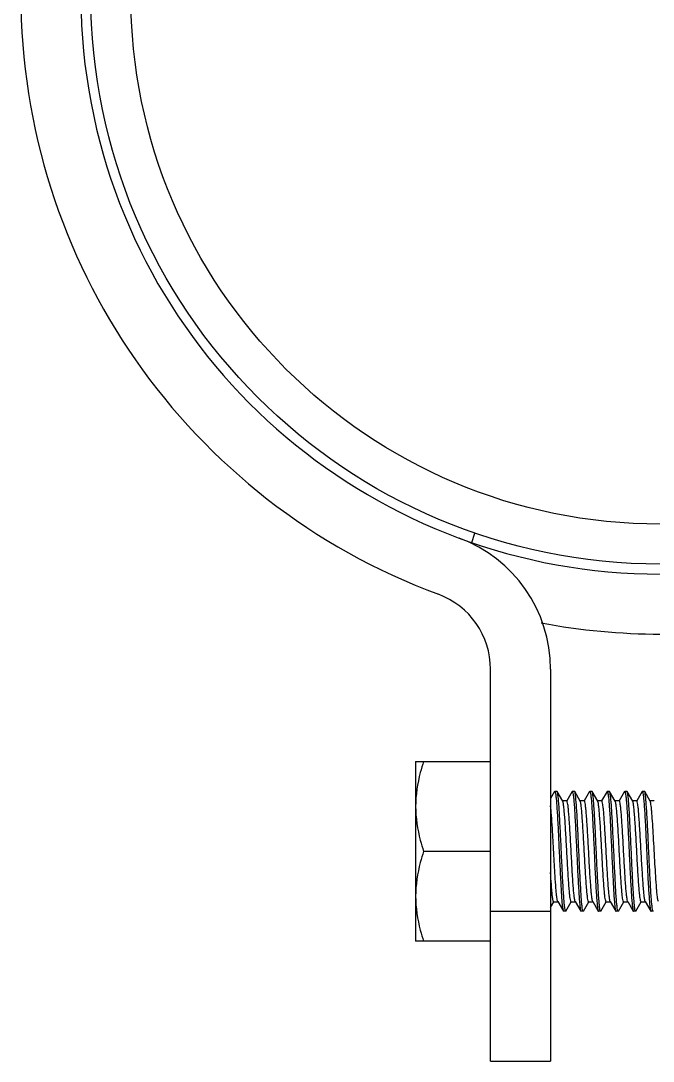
# Model space of a CAD drawing. Extents: x 27938 to 1042331, y -235042 to 1535213.
# Drawn here: x 726324 to 727059, y 726282 to 727492 of the extents above; entities that cross this region are included whole.
import ezdxf

# ---------------------------------------------------------------- set-up
doc = ezdxf.new("R2010")
doc.units = 0
doc.header["$LTSCALE"] = 1000
doc.header["$MEASUREMENT"] = 0

msp = doc.modelspace()

# ---------------------------------------------------------------- linework, layer by layer
at = {"linetype": 'Continuous'}
for p, q in [((726847.8, 726885.4), (726851.6, 726896.4)), ((726869.7, 726282.4), (726869.7, 726738.1)), ((726939.4, 726738.1), (726939.4, 726282.4)), ((726782.6, 726630.9), (726869.7, 726630.9)), ((726782.6, 726630.9), (726782.6, 726421.8)), ((726944.1, 726595.8), (726939.4, 726587.8)), ((726944.1, 726595.8), (726944.3, 726596.1)), ((726946.9, 726596.1), (726944.3, 726596.1)), ((726946.9, 726596.1), (726944.3, 726596.1)), ((726944.3, 726596.1), (726944.4, 726596)), ((726947.1, 726595.8), (726946.9, 726596.1)), ((726953.6, 726584.8), (726947.1, 726595.8)), ((726964.4, 726595.8), (726958.2, 726585.1)), ((726964.4, 726595.8), (726964.7, 726596.1)), ((726967.2, 726596.1), (726964.7, 726596.1)), ((726967.2, 726596.1), (726964.7, 726596.1)), ((726964.7, 726596.1), (726964.7, 726596)), ((726967.5, 726595.8), (726967.2, 726596.1)), ((726973.9, 726584.8), (726967.5, 726595.8)), ((726984.7, 726595.8), (726978.5, 726585.1)), ((726984.7, 726595.8), (726985, 726596.1)), ((726987.5, 726596.1), (726985, 726596.1)), ((726987.5, 726596.1), (726985, 726596.1)), ((726985, 726596.1), (726985, 726596)), ((726987.8, 726595.8), (726987.5, 726596.1)), ((726994.2, 726584.8), (726987.8, 726595.8)), ((727005.1, 726595.8), (726998.8, 726585.1)), ((727005.1, 726595.8), (727005.3, 726596.1)), ((727007.9, 726596.1), (727005.3, 726596.1)), ((727007.9, 726596.1), (727005.3, 726596.1)), ((727005.3, 726596.1), (727005.4, 726596)), ((727008.1, 726595.8), (727007.9, 726596.1)), ((727014.6, 726584.8), (727008.1, 726595.8)), ((727025.4, 726595.8), (727019.2, 726585.1)), ((727025.4, 726595.8), (727025.7, 726596.1)), ((727028.2, 726596.1), (727025.7, 726596.1)), ((727028.2, 726596.1), (727025.7, 726596.1)), ((727025.7, 726596.1), (727025.7, 726596)), ((727028.5, 726595.8), (727028.2, 726596.1)), ((727034.9, 726584.8), (727028.5, 726595.8)), ((727045.7, 726595.8), (727039.5, 726585.1)), ((727045.7, 726595.8), (727046, 726596.1)), ((727048.5, 726596.1), (727046, 726596.1)), ((727048.5, 726596.1), (727046, 726596.1)), ((727046, 726596.1), (727046, 726596)), ((727048.8, 726595.8), (727048.5, 726596.1)), ((727055.2, 726584.8), (727048.8, 726595.8)), ((726958.3, 726585), (726953.4, 726585)), ((726978.6, 726585), (726973.7, 726585)), ((726999, 726585), (726994.1, 726585)), ((726994.4, 726584.5), (726994.2, 726584.8)), ((727019.3, 726585), (727014.4, 726585)), ((727039.6, 726585), (727034.7, 726585)), ((727059.9, 726585), (727055.1, 726585)), ((726869.7, 726526.4), (726791.9, 726526.4)), ((726939.4, 726461.1), (726943.2, 726467.6)), ((726943.1, 726467.7), (726948, 726467.7)), ((726947.8, 726468), (726954.3, 726456.9)), ((726954.3, 726456.9), (726954.5, 726456.7)), ((726957.3, 726456.9), (726957.1, 726456.7)), ((726957.3, 726456.9), (726963.5, 726467.6)), ((726963.4, 726467.7), (726968.3, 726467.7)), ((726968.2, 726468), (726974.6, 726456.9)), ((726974.6, 726456.9), (726974.8, 726456.7)), ((726977.6, 726456.9), (726977.4, 726456.7)), ((726977.6, 726456.9), (726983.9, 726467.6)), ((726983.8, 726467.7), (726988.6, 726467.7)), ((726988.5, 726468), (726994.9, 726456.9)), ((726994.9, 726456.9), (726995.2, 726456.7)), ((726998, 726456.9), (726997.7, 726456.7)), ((726998, 726456.9), (727004.2, 726467.6)), ((727004.1, 726467.7), (727009, 726467.7)), ((727008.8, 726468), (727015.2, 726456.9)), ((727015.2, 726456.9), (727015.5, 726456.7)), ((727018.3, 726456.9), (727018, 726456.7)), ((727018.3, 726456.9), (727024.5, 726467.6)), ((727024.4, 726467.7), (727029.3, 726467.7)), ((727029.1, 726468), (727035.6, 726456.9)), ((727035.6, 726456.9), (727035.8, 726456.7)), ((727038.6, 726456.9), (727038.4, 726456.7)), ((727038.6, 726456.9), (727044.9, 726467.6)), ((727044.7, 726467.7), (727049.6, 726467.7)), ((727049.5, 726468), (727055.9, 726456.9)), ((727055.9, 726456.9), (727056.2, 726456.7)), ((727058.5, 726456.7), (727058.4, 726457)), ((727059, 726456.9), (727058.7, 726456.7)), ((726869.7, 726456.7), (726939.4, 726456.7)), ((726957.1, 726456.7), (726954.5, 726456.7)), ((726957.1, 726456.7), (726954.5, 726456.7)), ((726957.1, 726456.7), (726957, 726456.7)), ((726977.4, 726456.7), (726974.8, 726456.7)), ((726977.4, 726456.7), (726974.8, 726456.7)), ((726977.4, 726456.7), (726977.3, 726456.7)), ((726997.7, 726456.7), (726995.2, 726456.7)), ((726997.7, 726456.7), (726995.2, 726456.7)), ((726997.7, 726456.7), (726997.7, 726456.7)), ((727018, 726456.7), (727015.5, 726456.7)), ((727018, 726456.7), (727015.5, 726456.7)), ((727018, 726456.7), (727018, 726456.7)), ((727038.4, 726456.7), (727035.8, 726456.7)), ((727038.4, 726456.7), (727035.8, 726456.7)), ((727038.4, 726456.7), (727038.3, 726456.7)), ((727058.4, 726456.7), (727056.2, 726456.7)), ((727058.4, 726456.7), (727056.2, 726456.7)), ((726869.7, 726421.8), (726782.6, 726421.8)), ((726869.7, 726282.4), (726939.4, 726282.4))]:
    msp.add_line(p, q, dxfattribs=at)
for radius in [662.1, 615.6]:
    msp.add_circle((727067.2, 727522.4), radius, dxfattribs=at)
for centre, radius, start, end in [((727067.2, 727522.4), 743.4, 110.3175, 249.6825), ((727067.2, 727522.4), 673.7, 109, 71), ((726776.8, 726738.1), 162.6, 0, 69.6825), ((726776.8, 726738.1), 92.9, 0, 69.6825), ((727067.2, 727522.4), 743.4, 259.2619, 280.7381)]:
    msp.add_arc(centre, radius, start, end, dxfattribs=at)
for points, knots in [([(726791.9, 726630.9), (726790.5, 726626.7), (726785.4, 726609.7), (726782.6, 726591.9), (726782.6, 726578.6)], [0, 0, 0, 0, 0.251892, 1, 1, 1, 1]), ([(726944.4, 726596), (726944.4, 726596), (726944.7, 726595.9), (726944.7, 726595.5), (726944.8, 726595.3)], [0, 0, 0, 0, 0.146246, 1, 1, 1, 1]), ([(726944.8, 726595.3), (726945.1, 726594.3), (726945.5, 726591.6), (726946.1, 726586.5), (726946.6, 726579.4), (726947.5, 726566.7), (726948.4, 726548.1), (726949.5, 726524.2), (726950.5, 726503.9), (726951.3, 726488.6), (726951.8, 726478.8), (726952.4, 726470.5), (726952.9, 726464.1), (726953.6, 726459.8), (726953.9, 726457.5), (726954.3, 726456.9)], [0, 0, 0, 0, 0.021868, 0.059293, 0.111148, 0.175758, 0.334416, 0.514504, 0.692433, 0.773207, 0.844889, 0.905123, 0.951944, 0.983855, 1, 1, 1, 1]), ([(726956.6, 726457.4), (726956.3, 726458.4), (726955.9, 726461.1), (726955.3, 726466.2), (726954.8, 726473.3), (726953.9, 726486), (726953, 726504.7), (726951.9, 726528.6), (726950.9, 726548.8), (726950.1, 726564.1), (726949.6, 726573.9), (726949, 726582.2), (726948.5, 726588.6), (726947.8, 726592.9), (726947.5, 726595.2), (726947.1, 726595.8)], [0, 0, 0, 0, 0.021893, 0.059337, 0.111209, 0.175831, 0.334488, 0.514558, 0.692467, 0.773229, 0.8449, 0.905129, 0.951948, 0.983856, 1, 1, 1, 1]), ([(726964.7, 726596), (726964.8, 726596), (726965, 726595.9), (726965.1, 726595.6), (726965.1, 726595.3)], [0, 0, 0, 0, 0.147522, 1, 1, 1, 1]), ([(726965.1, 726595.3), (726965.4, 726594.4), (726965.8, 726591.7), (726966.4, 726586.6), (726967, 726579.5), (726967.8, 726566.8), (726968.7, 726548.1), (726969.9, 726524.2), (726970.8, 726503.9), (726971.6, 726488.7), (726972.2, 726478.8), (726972.8, 726470.6), (726973.3, 726464.1), (726973.9, 726459.8), (726974.2, 726457.5), (726974.6, 726456.9)], [0, 0, 0, 0, 0.02168, 0.058952, 0.110694, 0.175227, 0.333837, 0.514005, 0.692077, 0.772934, 0.8447, 0.905011, 0.95189, 0.983838, 1, 1, 1, 1]), ([(726976.9, 726457.4), (726976.6, 726458.4), (726976.2, 726461.1), (726975.6, 726466.2), (726975.1, 726473.3), (726974.3, 726486), (726973.3, 726504.7), (726972.2, 726528.5), (726971.3, 726548.8), (726970.5, 726564.1), (726969.9, 726573.9), (726969.3, 726582.2), (726968.8, 726588.6), (726968.2, 726592.9), (726967.9, 726595.2), (726967.5, 726595.8)], [0, 0, 0, 0, 0.021869, 0.059298, 0.111159, 0.175773, 0.334425, 0.514513, 0.692436, 0.773203, 0.844885, 0.905123, 0.951945, 0.983855, 1, 1, 1, 1]), ([(726985, 726596), (726985.1, 726596), (726985.3, 726595.9), (726985.4, 726595.5), (726985.5, 726595.3)], [0, 0, 0, 0, 0.146192, 1, 1, 1, 1]), ([(726985.5, 726595.3), (726985.8, 726594.3), (726986.2, 726591.6), (726986.8, 726586.5), (726987.3, 726579.4), (726988.1, 726566.7), (726989.1, 726548.1), (726990.2, 726524.2), (726991.1, 726503.9), (726991.9, 726488.6), (726992.5, 726478.8), (726993.1, 726470.5), (726993.6, 726464.1), (726994.2, 726459.8), (726994.5, 726457.5), (726994.9, 726456.9)], [0, 0, 0, 0, 0.021875, 0.059308, 0.111172, 0.175789, 0.334441, 0.514524, 0.692444, 0.773209, 0.844888, 0.905124, 0.951946, 0.983855, 1, 1, 1, 1]), ([(726997.2, 726457.4), (726996.9, 726458.3), (726996.5, 726461.1), (726996, 726466.1), (726995.4, 726473.2), (726994.6, 726485.9), (726993.6, 726504.6), (726992.5, 726528.5), (726991.6, 726548.8), (726990.8, 726564.1), (726990.2, 726573.9), (726989.6, 726582.2), (726989.1, 726588.6), (726988.5, 726592.9), (726988.2, 726595.2), (726987.8, 726595.8)], [0, 0, 0, 0, 0.021696, 0.058981, 0.110733, 0.175273, 0.333889, 0.51405, 0.692109, 0.772959, 0.844718, 0.905021, 0.951895, 0.98384, 1, 1, 1, 1]), ([(727005.4, 726596), (727005.4, 726596), (727005.7, 726595.9), (727005.7, 726595.5), (727005.8, 726595.3)], [0, 0, 0, 0, 0.146067, 1, 1, 1, 1]), ([(727005.8, 726595.3), (727006.1, 726594.3), (727006.5, 726591.6), (727007.1, 726586.5), (727007.6, 726579.4), (727008.5, 726566.7), (727009.4, 726548), (727010.5, 726524.2), (727011.5, 726503.9), (727012.3, 726488.6), (727012.8, 726478.8), (727013.4, 726470.5), (727013.9, 726464.1), (727014.5, 726459.8), (727014.9, 726457.5), (727015.2, 726456.9)], [0, 0, 0, 0, 0.021894, 0.059339, 0.111212, 0.175833, 0.334492, 0.514561, 0.69247, 0.773231, 0.844902, 0.905131, 0.951948, 0.983856, 1, 1, 1, 1]), ([(727017.6, 726457.4), (727017.3, 726458.4), (727016.9, 726461.1), (727016.3, 726466.2), (727015.7, 726473.3), (727014.9, 726486), (727014, 726504.7), (727012.9, 726528.5), (727011.9, 726548.8), (727011.1, 726564.1), (727010.5, 726573.9), (727010, 726582.2), (727009.4, 726588.6), (727008.8, 726592.9), (727008.5, 726595.2), (727008.1, 726595.8)], [0, 0, 0, 0, 0.021872, 0.059299, 0.111157, 0.175768, 0.334426, 0.51451, 0.692437, 0.773209, 0.84489, 0.905124, 0.951944, 0.983855, 1, 1, 1, 1]), ([(727025.7, 726596), (727025.7, 726596), (727026, 726595.9), (727026.1, 726595.6), (727026.1, 726595.3)], [0, 0, 0, 0, 0.14652, 1, 1, 1, 1]), ([(727026.1, 726595.3), (727026.4, 726594.4), (727026.8, 726591.6), (727027.4, 726586.5), (727028, 726579.4), (727028.8, 726566.7), (727029.7, 726548.1), (727030.8, 726524.2), (727031.8, 726503.9), (727032.6, 726488.6), (727033.2, 726478.8), (727033.7, 726470.5), (727034.3, 726464.1), (727034.9, 726459.8), (727035.2, 726457.5), (727035.6, 726456.9)], [0, 0, 0, 0, 0.021827, 0.05922, 0.111051, 0.175644, 0.334293, 0.514399, 0.692358, 0.77315, 0.84485, 0.9051, 0.951933, 0.983851, 1, 1, 1, 1]), ([(727037.9, 726457.4), (727037.6, 726458.4), (727037.2, 726461.1), (727036.6, 726466.2), (727036.1, 726473.3), (727035.2, 726486), (727034.3, 726504.7), (727033.2, 726528.6), (727032.2, 726548.8), (727031.4, 726564.1), (727030.9, 726573.9), (727030.3, 726582.2), (727029.8, 726588.6), (727029.2, 726592.9), (727028.8, 726595.2), (727028.5, 726595.8)], [0, 0, 0, 0, 0.021888, 0.05933, 0.1112, 0.17582, 0.334476, 0.514549, 0.692461, 0.773223, 0.844896, 0.905127, 0.951947, 0.983856, 1, 1, 1, 1]), ([(727046, 726596), (727046.1, 726596), (727046.3, 726595.9), (727046.4, 726595.6), (727046.5, 726595.3)], [0, 0, 0, 0, 0.147302, 1, 1, 1, 1]), ([(727046.5, 726595.3), (727046.8, 726594.4), (727047.2, 726591.7), (727047.7, 726586.6), (727048.3, 726579.5), (727049.1, 726566.8), (727050.1, 726548.1), (727051.2, 726524.2), (727052.1, 726503.9), (727052.9, 726488.6), (727053.5, 726478.8), (727054.1, 726470.6), (727054.6, 726464.1), (727055.2, 726459.8), (727055.5, 726457.5), (727055.9, 726456.9)], [0, 0, 0, 0, 0.021712, 0.059011, 0.110774, 0.175321, 0.333937, 0.514091, 0.692138, 0.77298, 0.844732, 0.90503, 0.9519, 0.983841, 1, 1, 1, 1]), ([(727058.4, 726457), (727058, 726457.7), (727057.7, 726460.1), (727057.1, 726464.8), (727056.5, 726471.5), (727055.9, 726480.2), (727055.4, 726490.4), (727054.5, 726506.1), (727053.6, 726526.8), (727052.6, 726547.5), (727051.8, 726563.2), (727051.2, 726573.3), (727050.6, 726581.8), (727050.1, 726588.4), (727049.5, 726592.8), (727049.2, 726595.2), (727048.8, 726595.8)], [0, 0, 0, 0, 0.017781, 0.051792, 0.101046, 0.163901, 0.238227, 0.321493, 0.50325, 0.684515, 0.767186, 0.840711, 0.902583, 0.950706, 0.983484, 1, 1, 1, 1]), ([(726782.6, 726578.6), (726782.6, 726565.4), (726785.4, 726547.6), (726790.5, 726530.6), (726791.9, 726526.4)], [0, 0, 0, 0, 0.748108, 1, 1, 1, 1]), ([(726947.8, 726468), (726947.5, 726468.5), (726947.2, 726470.1), (726946.7, 726473.3), (726946.2, 726477.8), (726945.4, 726486.3), (726944.6, 726499.2), (726943.6, 726516.5), (726942.6, 726534.8), (726941.6, 726552.3), (726940.6, 726567), (726939.9, 726575.7), (726939.4, 726579.3)], [0, 0, 0, 0, 0.015697, 0.044446, 0.085716, 0.138485, 0.272802, 0.433446, 0.603652, 0.765638, 0.902498, 1, 1, 1, 1]), ([(726963.4, 726467.7), (726963.3, 726467.7), (726963, 726468.1), (726962.6, 726469.5), (726962, 726472.6), (726961.5, 726477.6), (726960.9, 726484.4), (726960.3, 726492.7), (726959.7, 726502.3), (726959.1, 726512.7), (726958.3, 726527.2), (726957.5, 726541.6), (726956.7, 726555.3), (726956.1, 726564.3), (726955.5, 726571.9), (726954.9, 726577.9), (726954.3, 726582), (726953.9, 726584.1), (726953.6, 726584.8)], [0, 0, 0, 0, 0.003456, 0.010692, 0.037889, 0.081613, 0.140407, 0.212192, 0.2944, 0.384075, 0.47799, 0.664972, 0.751304, 0.828651, 0.894236, 0.945722, 0.981321, 1, 1, 1, 1]), ([(726968.2, 726468), (726967.8, 726468.6), (726967.4, 726470.8), (726966.8, 726474.8), (726966.2, 726480.8), (726965.6, 726488.4), (726965, 726497.4), (726964.2, 726511.1), (726963.4, 726525.5), (726962.6, 726540), (726962, 726550.4), (726961.4, 726560), (726960.8, 726568.3), (726960.2, 726575.1), (726959.7, 726580.1), (726959.1, 726583.3), (726958.7, 726584.6), (726958.4, 726585), (726958.3, 726585)], [0, 0, 0, 0, 0.01868, 0.054278, 0.105764, 0.171348, 0.248694, 0.335026, 0.52201, 0.615925, 0.705601, 0.787808, 0.859593, 0.918386, 0.962109, 0.989306, 0.996546, 1, 1, 1, 1]), ([(726983.8, 726467.7), (726983.6, 726467.7), (726983.3, 726468.1), (726982.9, 726469.5), (726982.4, 726472.6), (726981.8, 726477.6), (726981.2, 726484.4), (726980.6, 726492.7), (726980, 726502.3), (726979.4, 726512.7), (726978.6, 726527.2), (726977.8, 726541.6), (726977, 726555.3), (726976.4, 726564.3), (726975.8, 726571.9), (726975.3, 726577.9), (726974.6, 726582), (726974.3, 726584.1), (726973.9, 726584.8)], [0, 0, 0, 0, 0.003455, 0.010693, 0.037891, 0.081614, 0.140407, 0.212192, 0.2944, 0.384075, 0.47799, 0.664974, 0.751306, 0.828653, 0.894237, 0.945722, 0.98132, 1, 1, 1, 1]), ([(726988.5, 726468), (726988.1, 726468.6), (726987.8, 726470.8), (726987.1, 726474.8), (726986.6, 726480.8), (726986, 726488.4), (726985.4, 726497.4), (726984.5, 726511.1), (726983.8, 726525.5), (726983, 726540), (726982.4, 726550.4), (726981.8, 726560), (726981.2, 726568.3), (726980.6, 726575.1), (726980, 726580.1), (726979.5, 726583.3), (726979.1, 726584.6), (726978.8, 726585), (726978.6, 726585)], [0, 0, 0, 0, 0.018679, 0.054277, 0.105763, 0.171348, 0.248695, 0.335027, 0.52201, 0.615925, 0.7056, 0.787807, 0.859593, 0.918386, 0.96211, 0.989308, 0.996544, 1, 1, 1, 1]), ([(727004.1, 726467.7), (727003.9, 726467.7), (727003.7, 726468.1), (727003.3, 726469.4), (727002.7, 726472.4), (727002.2, 726477.3), (727001.6, 726484), (727001, 726492.1), (727000.4, 726501.5), (726999.8, 726511.7), (726999, 726526), (726998.1, 726543.3), (726997.1, 726559.6), (726996.2, 726570.7), (726995.7, 726576.9), (726995.1, 726581.3), (726994.7, 726583.7), (726994.4, 726584.5)], [0, 0, 0, 0, 0.003398, 0.010481, 0.037063, 0.079811, 0.137346, 0.207687, 0.288384, 0.376611, 0.469274, 0.654855, 0.819309, 0.886268, 0.939811, 0.978111, 1, 1, 1, 1]), ([(727008.8, 726468), (727008.4, 726468.6), (727008.1, 726470.8), (727007.5, 726474.8), (727006.9, 726480.8), (727006.3, 726488.4), (727005.7, 726497.4), (727004.9, 726511.1), (727004.1, 726525.5), (727003.3, 726540), (727002.7, 726550.4), (727002.1, 726560), (727001.5, 726568.3), (727000.9, 726575.1), (727000.3, 726580.1), (726999.8, 726583.3), (726999.4, 726584.6), (726999.1, 726585), (726999, 726585)], [0, 0, 0, 0, 0.01868, 0.054279, 0.105766, 0.17135, 0.248697, 0.335029, 0.522011, 0.615926, 0.705601, 0.78781, 0.859595, 0.918388, 0.962111, 0.989307, 0.996546, 1, 1, 1, 1]), ([(727024.4, 726467.7), (727024.3, 726467.7), (727024, 726468.1), (727023.6, 726469.5), (727023, 726472.6), (727022.5, 726477.6), (727021.9, 726484.4), (727021.3, 726492.7), (727020.7, 726502.3), (727020.1, 726512.7), (727019.3, 726527.2), (727018.5, 726541.6), (727017.7, 726555.3), (727017.1, 726564.3), (727016.5, 726571.9), (727015.9, 726577.9), (727015.3, 726582), (727014.9, 726584.1), (727014.6, 726584.8)], [0, 0, 0, 0, 0.003456, 0.010692, 0.037889, 0.081613, 0.140406, 0.212192, 0.294399, 0.384075, 0.477989, 0.664972, 0.751304, 0.828651, 0.894236, 0.945722, 0.981321, 1, 1, 1, 1]), ([(727028.9, 726468.5), (727028.6, 726469.5), (727028.2, 726472), (727027.6, 726476.7), (727027, 726483.1), (727026.2, 726494.3), (727025.2, 726510.6), (727024.3, 726527.7), (727023.5, 726541.9), (727022.9, 726551.9), (727022.3, 726561.1), (727021.8, 726569.1), (727021.2, 726575.6), (727020.6, 726580.4), (727020.1, 726583.3), (727019.7, 726584.6), (727019.4, 726585), (727019.3, 726585)], [0, 0, 0, 0, 0.024737, 0.065402, 0.120735, 0.188882, 0.353983, 0.53832, 0.629884, 0.716845, 0.796224, 0.865309, 0.92175, 0.963653, 0.989702, 0.996649, 1, 1, 1, 1]), ([(727044.7, 726467.7), (727044.6, 726467.7), (727044.3, 726468.1), (727043.9, 726469.5), (727043.4, 726472.6), (727042.8, 726477.6), (727042.2, 726484.4), (727041.6, 726492.7), (727041, 726502.3), (727040.4, 726512.7), (727039.6, 726527.2), (727038.8, 726541.6), (727038, 726555.3), (727037.4, 726564.3), (727036.8, 726571.9), (727036.2, 726577.9), (727035.6, 726582), (727035.2, 726584.1), (727034.9, 726584.8)], [0, 0, 0, 0, 0.003456, 0.010693, 0.037891, 0.081614, 0.140408, 0.212193, 0.2944, 0.384075, 0.47799, 0.664974, 0.751306, 0.828653, 0.894237, 0.945723, 0.981321, 1, 1, 1, 1]), ([(727049.5, 726468), (727049.1, 726468.6), (727048.7, 726470.8), (727048.1, 726474.8), (727047.6, 726480.8), (727047, 726488.4), (727046.4, 726497.4), (727045.5, 726511.1), (727044.7, 726525.5), (727043.9, 726540), (727043.3, 726550.4), (727042.7, 726560), (727042.1, 726568.3), (727041.5, 726575.1), (727041, 726580.1), (727040.4, 726583.3), (727040, 726584.6), (727039.8, 726585), (727039.6, 726585)], [0, 0, 0, 0, 0.018679, 0.054277, 0.105763, 0.171348, 0.248694, 0.335027, 0.52201, 0.615925, 0.7056, 0.787807, 0.859592, 0.918386, 0.96211, 0.989307, 0.996544, 1, 1, 1, 1]), ([(727064.8, 726468), (727064.4, 726468.6), (727064, 726470.6), (727063.4, 726474.5), (727062.9, 726480.1), (727061.8, 726494), (727060.8, 726511.4), (727059.7, 726531.6), (727058.8, 726547), (727058, 726560.8), (727057.2, 726570.8), (727056.6, 726577.2), (727056.2, 726580.7), (727055.8, 726583.1), (727055.4, 726584.3), (727055.2, 726584.8)], [0, 0, 0, 0, 0.017852, 0.051664, 0.100534, 0.162875, 0.407985, 0.545976, 0.68048, 0.801297, 0.899285, 0.937334, 0.967097, 0.988058, 1, 1, 1, 1]), ([(726791.9, 726526.4), (726790.5, 726522.1), (726785.4, 726505.2), (726782.6, 726487.4), (726782.6, 726474.1)], [0, 0, 0, 0, 0.251892, 1, 1, 1, 1]), ([(726943.1, 726467.7), (726942.8, 726467.7), (726942.5, 726468.8), (726942.1, 726470.3), (726941.6, 726473.3), (726941.2, 726477.2), (726940.8, 726482.2), (726940.1, 726490.5), (726939.7, 726497.1), (726939.4, 726501.7)], [0, 0, 0, 0, 0.021802, 0.074827, 0.160247, 0.276725, 0.42207, 0.593424, 1, 1, 1, 1]), ([(726782.6, 726474.1), (726782.6, 726460.8), (726785.4, 726443), (726790.5, 726426.1), (726791.9, 726421.8)], [0, 0, 0, 0, 0.748108, 1, 1, 1, 1]), ([(726957, 726456.7), (726957, 726456.7), (726956.7, 726456.9), (726956.7, 726457.2), (726956.6, 726457.4)], [0, 0, 0, 0, 0.146075, 1, 1, 1, 1]), ([(726977.3, 726456.7), (726977.3, 726456.7), (726977.1, 726456.9), (726977, 726457.2), (726976.9, 726457.4)], [0, 0, 0, 0, 0.146237, 1, 1, 1, 1]), ([(726997.7, 726456.7), (726997.6, 726456.7), (726997.4, 726456.9), (726997.3, 726457.2), (726997.2, 726457.4)], [0, 0, 0, 0, 0.147411, 1, 1, 1, 1]), ([(727018, 726456.7), (727018, 726456.7), (727017.7, 726456.9), (727017.6, 726457.2), (727017.6, 726457.4)], [0, 0, 0, 0, 0.14622, 1, 1, 1, 1]), ([(727038.3, 726456.7), (727038.3, 726456.7), (727038, 726456.9), (727038, 726457.2), (727037.9, 726457.4)], [0, 0, 0, 0, 0.146104, 1, 1, 1, 1]), ([(727058.7, 726456.7), (727058.7, 726456.7), (727058.6, 726456.7), (727058.6, 726456.7), (727058.5, 726456.7)], [0, 0, 0, 0, 0.450523, 1, 1, 1, 1])]:
    msp.add_open_spline(points, degree=3, knots=knots, dxfattribs=at)
msp.add_open_spline([(727029.1, 726468), (727029, 726468.1), (727029, 726468.3), (727028.9, 726468.5)], degree=3, dxfattribs=at)

doc.saveas('drawing.dxf')
